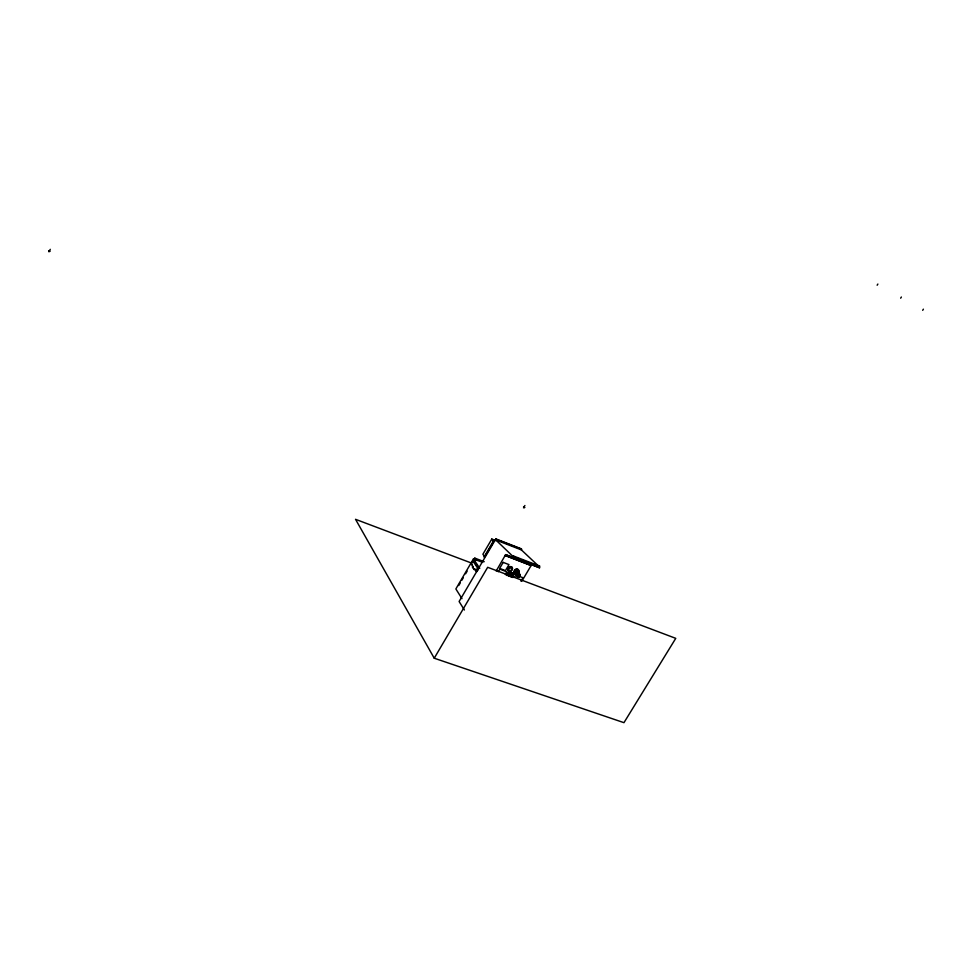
<?xml version="1.0" encoding="UTF-8"?>
<svg xmlns="http://www.w3.org/2000/svg" width="972" height="972" viewBox="0 0 972 972"><rect width="100%" height="100%" fill="white"/><g stroke="black" fill="none" stroke-linecap="round" stroke-linejoin="round"><path stroke-width="1.46" d="M517.408 572.958L518.38 571.864L515.597 570.576L516.569 569.543L516.983 570.418L515.755 571.099C515.075 573.723 517.25 575.509 515.306 571.901C515.986 570.248 518.173 570.151 515.768 570.649C515.233 568.243 517.298 570.637 516.825 570.042C515.537 568.389 516.059 571.682 516.812 570.382M505.634 554.635L539.569 567.794L539.569 566.056L513.568 556.045L513.556 557.782L505.634 554.635L496.182 571.014M516.752 572.86L515.755 572.617L517.736 571.67L518.416 572.873M517.906 572.702L518.234 572.314C518.295 574.756 520.081 569.531 515.816 571.196C514.747 573.407 517.213 574.598 515.755 572.289C521.466 570.345 512.9 570.637 516.654 569.762C517.043 570.09 514.407 570.54 518.149 571.184M517.614 574.974C513.423 572.156 522.195 573.492 518.732 576.566C518.635 575.412 517.675 576.566 518.854 575.946C519.449 576.117 515.391 576.833 519.34 576.675M518.453 572.982L518.222 571.402L517.76 572.326A1.397 0.936 -20.9 0 0 517.481 570.771C516.047 569.276 516.314 569.908 516.035 570.71C515.111 571.536 517.979 569.519 515.634 569.811C516.849 571.342 515.889 568.839 516.667 570.552M515.889 570.6C516.873 569.398 516.557 568.766 515.865 570.941M518.999 574.598C520.494 575.145 515.707 572.63 517.08 576.347L517.639 576.7L517.116 574.756L518.586 573.99L516.691 574.804L517.724 576.918L516.606 575.193L518.04 574.015L516.582 575.266M519.741 576.481C521.162 569.264 512.766 576.87 518.112 574.221L519.485 574.792L518.586 573.99M519.449 575.813L519.048 573.954L517.663 573.176M519.34 574.416L518.331 573.456L516.849 573.93L516.545 575.169L517.772 575.558C515.974 575.983 516.181 573.468 517.821 573.48C520.166 574.088 517.833 573.201 519.607 575.375C518.149 576.481 520.968 575.801 518.781 574.598C513.775 579.506 521.843 573.674 517.614 577.04M510.336 574.488L510.264 575.485L508.32 574.744L508.392 573.747L510.336 574.488L508.538 573.869M510.822 574.804L511.904 576.044L511.952 575.181L510.859 574.78L511.09 575.424M511.078 575.728L511.126 574.877M511.394 574.987L511.345 575.825M511.612 575.06L511.661 575.959L511.564 575.084M508.052 575.011L508.174 573.225L507.834 575.132L512.56 576.918L512.864 574.999L512.985 577.55M512.9 575.011L507.748 573.006L507.651 575.266L511.454 576.7M507.834 575.132L508.198 573.444M515.682 569.689C517.845 570.467 514.893 569.203 516.934 570.248M518.319 572.144L518.586 572.472M517.517 571.099L515.452 572.277L516.885 573.188C512.584 572.459 520.129 568.851 515.488 571.645A1.397 0.936 -20.9 0 0 516.727 572.702C512.839 570.6 520.883 572.362 517.602 571.293C512.171 573.687 521.344 568.96 516.01 572.982A1.409 0.936 -20.9 0 0 516.727 574.148C515.014 572.131 516.557 575.157 516.241 572.314C519.862 570.491 512.912 574.403 517.201 571.755L516.181 572.18M517.456 570.989L518.234 571.548L517.869 572.581M518.416 574.488C521.612 574.209 516.083 575.788 517.14 574.804L519.485 574.792M516.983 576.335L516.132 573.65M517.529 576.493C515.719 574.902 520.567 574.258 519.546 575.108C518.586 573.164 515.573 577.514 517.007 574.428M518.076 571.937L517.335 570.649M518.064 571.439L517.991 572.921A2.479 2.005 -37 0 0 517.797 569.471A2.479 2.005 -37 0 0 514.31 571.5A2.479 2.005 -37 0 0 516.885 573.565L517.687 573.273M516.654 574.768L517.007 574.501C516.825 578.121 516.326 573.395 519.157 574.488M515.938 570.455L516.217 569.495L516.873 569.981M516.557 570.916L515.367 572.071M518.453 572.107L518.052 573.079L518.088 571.014L518.052 571.815M515.755 572.678L516.399 571.22M518.696 572.897L516.788 573.541L516.448 574.865M518.38 576.129L519.06 575.825L518.222 576.724L518.258 575.934M516.922 570.163L516.484 569.556L516.873 570.2M515.962 573.869L516.776 572.241L518.683 572.593C516.74 570.965 514.723 574.792 516.241 572.314M515.367 572.022L515.938 571.524M519.242 574.306C520.056 575.096 515.877 575.521 516.679 575.691M516.01 573.444L515.573 571.864M515.682 570.357C516.023 570.722 516.715 568.571 516.217 570.722M516.715 574.185L515.865 573.444L516.752 572.192L518.647 572.557M516.205 570.066C515.148 569.689 517.165 569.385 515.743 570.175M516.776 576.068L517.359 575.971M518.756 576.615C522.086 576.177 516.326 574.659 517.882 577.259M515.743 572.362L516.521 571.548L515.682 573.03M517.821 573.48L517.335 573.735A1.337 0.887 -20.9 0 0 516.606 575.108L516.873 575.351A1.409 0.936 -20.9 0 0 517.541 576.347L516.946 575.594M519.206 575.072L518.112 574.221L518.732 574.367M518.999 574.634L517.14 574.841M518.841 576.493L518.052 576.639L518.659 576.104M516.873 573.978L516.424 574.695M518.611 576.299L518.708 576.141A1.409 0.936 -20.9 0 0 519.024 575.874M516.314 573.091L516.849 573.067C514.759 572.824 520.421 571.281 516.326 572.666M518.161 573.261L516.399 574.367L517.335 573.735A1.337 0.887 -20.9 0 1 519.012 573.978L518.562 573.99M516.411 574.27L518.38 573.577L518.513 574.622M513.568 556.045L513.24 556.701L495.829 539.982L495.842 538.901L459.1 601.51L464.397 609.991M538.184 565.716L521.393 549.909L521.381 548.828L495.842 538.901M539.241 566.7L539.569 566.056M48.965 251.833L50.265 249.33M517.286 575.132L518.841 574.744L516.703 575.594M482.707 562.411L473.449 558.9L455.856 588.947L461.979 598.667M458.735 585.533L460.266 582.921M461.797 580.308L463.328 577.696M465.612 573.784L467.143 571.172M473.097 566.53L471.128 564.112L472.927 561.026L474.142 561.488L478.783 568.426L476.973 571.524L474.3 568.875L473.959 569.446L475.515 569.337M473.267 560.735L474.798 558.122L484.226 561.695M473.959 569.446L472.623 566.348M491.808 539.047L482.902 554.234L484.676 556.835L493.618 541.598L491.808 539.047L495.817 540.602M475.758 571.074L477.568 567.976L472.927 561.026M484.007 557.114L493.448 541.003M434.241 658.214L487.677 567.296L675.759 638.349L623.963 722.67L434.241 658.214L355.533 519.315L471.566 563.08M523.519 507.858L524.904 505.501M498.296 571.743L499.827 569.142L506.837 571.791L505.294 574.391M506.315 575.436L507.748 573.006M508.563 571.427L513.811 573.541L513.86 574.598L508.55 572.593L508.563 571.427L513.872 573.431L513.86 574.598M508.55 572.593L513.933 574.488M514.48 577.332L515.84 575.035L523.009 577.757L520.968 581.195M521.891 581.122L531.125 565.534L505.161 555.449L531.125 565.534M517.323 575.266L517.396 575.934M877.145 285.233L877.874 284.055M900.655 298.185L901.372 297.019M922.683 310.323L923.4 309.169M519.218 576.311L519.607 575.497M510.203 557.393L510.737 556.652M531.562 564.659L531.016 565.388L531.502 564.586L539.569 567.794M516.12 569.823L516.326 570.029M516.582 574.416L518.756 573.638M516.509 575.047L517.614 574.537M518.854 577.052L517.42 576.858M517.906 576.53L518.526 576.384M516.424 571.281L517.505 571.135M516.812 572.35L515.865 573.492L516.521 573.917M508.38 574.707L510.191 575.327M511.892 575.521L510.81 575.047M512.596 576.675L508.174 574.926M517.675 575.874L519.255 575.558M516.545 571.609L518.416 571.888L517.469 570.977M517.772 574.938L518.841 574.744M517.335 573.759L517.833 573.529M518.999 575.266L519.34 575.169A1.409 0.936 -20.9 0 0 518.319 574.343A1.409 0.936 -20.9 0 0 516.8 575.327L516.46 574.817M517.262 575.57L516.606 575.108M516.727 572.739L515.427 572.314L516.74 572.8M517.93 575.351L518.501 575.303M517.359 572.156L517.93 572.156A1.409 0.936 -20.9 0 1 518.538 573.298L518.112 573.115M518.55 574.039L519.303 574.452M518.149 573.213L518.829 573.917M517.505 576.347L516.861 575.898M516.436 573.444L515.901 573.699M517.687 576.797L516.861 576.275M515.828 572.945L516.363 573.128A1.993 1.616 -37 0 1 514.868 571.208A1.993 1.616 -37 0 1 517.712 569.884A1.993 1.616 -37 0 1 517.784 572.605M471.128 564.112L472.331 564.562M477.568 567.976L478.783 568.426M472.283 566.919L474.445 569.628M524.637 562.46L524.017 562.229M507.955 573.346L512.779 575.096M507.906 575.643L511.722 577.076M523.859 561.731L524.734 562.071M524.005 562.01L524.443 562.181M514.613 557.223L518.708 558.803M521.454 559.86L537.868 566.178M495.829 539.982L521.393 549.909M496.157 539.338L521.709 549.277M517.821 570.868L518.076 571.123M516.01 573.334L516.46 573.468A1.409 0.936 -20.9 0 1 515.889 572.156A1.409 0.936 -20.9 0 1 517.894 571.524A1.409 0.936 -20.9 0 1 517.967 572.97M474.798 558.122L475.952 559.848M473.449 558.9L479.779 568.341M518.355 571.718L518.781 572.97M517.857 571.998L517.93 572.156A1.409 0.936 -20.9 0 0 516.047 572.994M510.81 567.004A1.993 1.616 -36.8 0 1 507.858 568.778M511.466 570.2A2.479 2.005 -36.8 0 1 507.773 569.689A2.479 2.005 -36.8 0 1 510.519 566.591A2.479 2.005 -36.8 0 1 511.892 569.726M516.654 573.225A2.466 2.005 -37 0 1 514.018 571.718A2.466 2.005 -37 0 1 516.411 569.021A2.466 2.005 -37 0 1 518.623 571.001M515.476 571.706A1.397 0.936 -20.9 0 1 517.481 570.771M516.545 575.169L517.25 575.509L516.557 575.12M503.18 562.387L499.632 568.413L505.428 570.6L508.976 564.598L503.18 562.387M510.822 575.327L511.564 575.667L510.822 575.327M523.629 506.789L524.649 507.591L523.629 506.789M49.256 250.825C47.142 250.509 51.783 252.319 49.256 250.825M510.021 570.734A2.005 1.628 -36.8 0 0 511.928 567.952A2.005 1.628 -36.8 0 0 508.696 568.243A2.005 1.628 -36.8 0 0 510.021 570.734M509.911 571.184A2.479 2.005 -36.8 0 0 512.329 567.77A2.479 2.005 -36.8 0 0 508.344 568.061A2.479 2.005 -36.8 0 0 509.911 571.184"/></g></svg>
